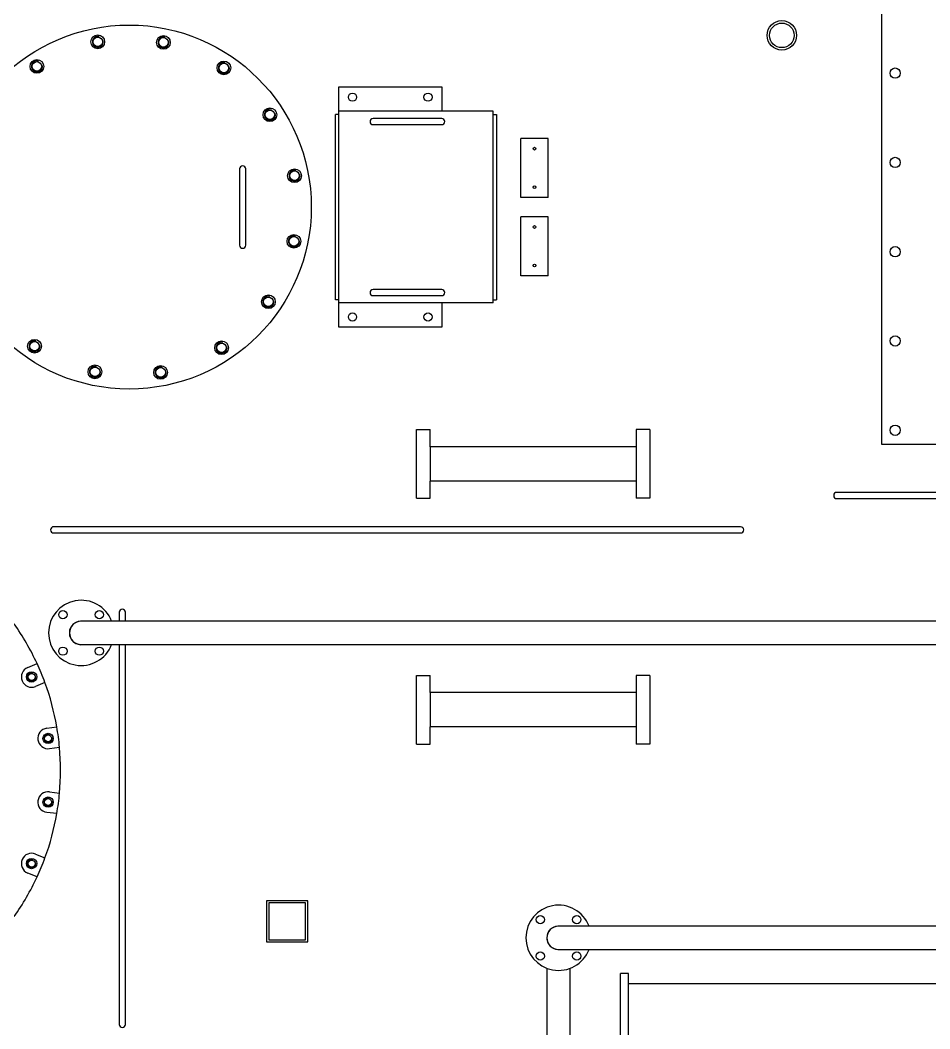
# Model space of a CAD drawing. Header units: millimetres. Extents: x 89978 to 501025, y -351975 to 835730.
# Drawn here: x 138564 to 139889, y -212483 to -211014 of the extents above; entities that cross this region are included whole.
import ezdxf

# ---------------------------------------------------------------- set-up
doc = ezdxf.new("R2010")
doc.units = ezdxf.units.MM
doc.header["$LTSCALE"] = 150
doc.layers.add('------00 Switch Gear_154kV', color=4, linetype='Continuous')

# ---------------------------------------------------------------- blocks, each defined once
blk = doc.blocks.new('X-1F-PLAN$0$top tr')
at = {"layer": '------00 Switch Gear_154kV', "linetype": 'Continuous'}
for p, q in [((322429, 116111.9), (322429, 114743.9)), ((322441, 116111.9), (322441, 114743.9)), ((322514, 114991.9), (322514, 114736.3)), ((322548, 114736.3), (322548, 114991.9)), ((323161.5, 114817.9), (323161.5, 114808.9)), ((323170.5, 114808.9), (323170.5, 114817.9)), ((323161.5, 114808.9), (323161.5, 114264.9)), ((323170.5, 114264.9), (323170.5, 114808.9)), ((321386, 114758.9), (322429, 114758.9)), ((322429, 114743.9), (322441, 114743.9)), ((322497, 114708.9), (321926, 114708.9)), ((322531, 114708.9), (322497, 114708.9)), ((322548, 114691.9), (322548, 114694.9)), ((322956, 114697.9), (322896, 114697.9)), ((322896, 114697.9), (322896, 114637.9)), ((322899.2, 114694.7), (322899.2, 114641.1)), ((322952.8, 114694.7), (322899.2, 114694.7)), ((322952.8, 114641.1), (322952.8, 114694.7)), ((322956, 114637.9), (322956, 114697.9)), ((321485, 114674.9), (322497, 114674.9)), ((322497, 114674.9), (322531, 114674.9)), ((322896, 114637.9), (322956, 114637.9)), ((322899.2, 114641.1), (322952.8, 114641.1)), ((323290.2, 114603.3), (323303.8, 114597.7)), ((323292.3, 114569.9), (323278.8, 114575.6)), ((323261.5, 114511.1), (323276, 114509.2)), ((323272.1, 114479.4), (323257.6, 114481.3)), ((322398, 114409.9), (322418, 114409.9)), ((322398, 114309.9), (322398, 114409.9)), ((322418, 114384.9), (322418, 114409.9)), ((322718, 114409.9), (322718, 114384.9)), ((322738, 114409.9), (322718, 114409.9)), ((322738, 114409.9), (322738, 114309.9)), ((323257.6, 114414.6), (323272.1, 114416.5)), ((322418, 114384.9), (322455.4, 114384.9)), ((322418, 114334.9), (322418, 114384.9)), ((322455.4, 114384.9), (322680.7, 114384.9)), ((322680.7, 114384.9), (322718, 114384.9)), ((322718, 114334.9), (322718, 114384.9)), ((323276, 114386.7), (323261.5, 114384.8)), ((322418, 114334.9), (322455.4, 114334.9)), ((322418, 114309.9), (322418, 114334.9)), ((322455.4, 114334.9), (322680.7, 114334.9)), ((322680.7, 114334.9), (322718, 114334.9)), ((322718, 114334.9), (322718, 114309.9)), ((323278.8, 114320.3), (323292.3, 114326)), ((322398, 114309.9), (322418, 114309.9)), ((322738, 114309.9), (322718, 114309.9)), ((323303.8, 114298.2), (323290.2, 114292.6)), ((323193.8, 114264.9), (321581.5, 114264.9)), ((323226, 114264.9), (323193.8, 114264.9)), ((321581.5, 114230.9), (323193.8, 114230.9)), ((323161.5, 114230.9), (323161.5, 114226.9)), ((323170.5, 114226.9), (323170.5, 114230.9)), ((323193.8, 114230.9), (323226, 114230.9)), ((323161.5, 114226.9), (323161.5, 114217.9)), ((323170.5, 114217.9), (323170.5, 114226.9)), ((322275, 114102.4), (322266, 114102.4)), ((323257, 114102.4), (322275, 114102.4)), ((323266, 114102.4), (323257, 114102.4)), ((322266, 114093.4), (322275, 114093.4)), ((322275, 114093.4), (323257, 114093.4)), ((323257, 114093.4), (323266, 114093.4)), ((322117, 114052.4), (321733, 114052.4)), ((321733, 114043.4), (322117, 114043.4)), ((322126, 114052.4), (322117, 114052.4)), ((322117, 114043.4), (322126, 114043.4)), ((322398, 114051.9), (322418, 114051.9)), ((322398, 113951.9), (322398, 114051.9)), ((322418, 114026.9), (322418, 114051.9)), ((322718, 114051.9), (322718, 114026.9)), ((322738, 114051.9), (322718, 114051.9)), ((322738, 114051.9), (322738, 113951.9)), ((322418, 114026.9), (322455.4, 114026.9)), ((322418, 113976.9), (322418, 114026.9)), ((322455.4, 114026.9), (322680.7, 114026.9)), ((322680.7, 114026.9), (322718, 114026.9)), ((322718, 113976.9), (322718, 114026.9)), ((322061, 113972.9), (320571, 113972.9)), ((322061, 113282.9), (322061, 113972.9)), ((322418, 113976.9), (322455.4, 113976.9)), ((322418, 113951.9), (322418, 113976.9)), ((322455.4, 113976.9), (322680.7, 113976.9)), ((322680.7, 113976.9), (322718, 113976.9)), ((322718, 113976.9), (322718, 113951.9)), ((322398, 113951.9), (322418, 113951.9)), ((322738, 113951.9), (322718, 113951.9)), ((322701, 113767.4), (322701, 113802.9)), ((322701, 113802.9), (322851, 113802.9)), ((322851, 113802.9), (322851, 113767.4)), ((322621.5, 113492.9), (322621.5, 113762.9)), ((322626, 113762.9), (322621.5, 113762.9)), ((322626, 113767.4), (322626, 113488.4)), ((322626, 113767.4), (322851, 113767.4)), ((322851, 113767.4), (322851, 113488.4)), ((322851, 113762.9), (322855.5, 113762.9)), ((322855.5, 113762.9), (322855.5, 113492.9)), ((322714.5, 113756.9), (322701, 113756.9)), ((322701, 113747.9), (322714.5, 113747.9)), ((322787.5, 113756.9), (322714.5, 113756.9)), ((322714.5, 113747.9), (322787.5, 113747.9)), ((322801, 113756.9), (322787.5, 113756.9)), ((322787.5, 113747.9), (322801, 113747.9)), ((322546, 113727.9), (322546, 113641.9)), ((322546, 113727.9), (322586, 113727.9)), ((322586, 113727.9), (322586, 113641.9)), ((322986.5, 113683.4), (322986.5, 113678.9)), ((322986.5, 113678.9), (322986.5, 113576.9)), ((322995.5, 113678.9), (322995.5, 113683.4)), ((322995.5, 113576.9), (322995.5, 113678.9)), ((322546, 113641.9), (322586, 113641.9)), ((322546, 113613.9), (322546, 113527.9)), ((322546, 113613.9), (322586, 113613.9)), ((322586, 113613.9), (322586, 113527.9)), ((322986.5, 113576.9), (322986.5, 113572.4)), ((322995.5, 113572.4), (322995.5, 113576.9)), ((322546, 113527.9), (322586, 113527.9)), ((322714.5, 113507.9), (322701, 113507.9)), ((322701, 113498.9), (322714.5, 113498.9)), ((322787.5, 113507.9), (322714.5, 113507.9)), ((322714.5, 113498.9), (322787.5, 113498.9)), ((322801, 113507.9), (322787.5, 113507.9)), ((322787.5, 113498.9), (322801, 113498.9)), ((322626, 113492.9), (322621.5, 113492.9)), ((322626, 113488.4), (322851, 113488.4)), ((322701, 113452.9), (322701, 113488.4)), ((322851, 113492.9), (322855.5, 113492.9)), ((322851, 113488.4), (322851, 113452.9)), ((322851, 113452.9), (322701, 113452.9))]:
    blk.add_line(p, q, dxfattribs=at)
for centre, radius in [((322504.5, 114718.5), 6), ((322557.6, 114718.5), 6), ((322504.5, 114665.4), 6), ((322557.6, 114665.4), 6), ((323298.1, 114583.8), 7.5), ((323298.1, 114583.8), 5.05), ((323274.1, 114494.3), 7.5), ((323274.1, 114494.3), 5.05), ((323274.1, 114401.6), 7.5), ((323274.1, 114401.6), 5.05), ((323298.1, 114312.1), 7.5), ((323298.1, 114312.1), 5.05), ((323199.5, 114274.5), 6), ((323252.6, 114274.5), 6), ((323199.5, 114221.4), 6), ((323252.6, 114221.4), 6), ((322041, 113952.9), 7.5), ((323156, 113627.9), 265), ((323110.3, 113868.6), 10), ((323110.3, 113868.6), 6.92), ((323205.9, 113867.8), 10), ((323205.9, 113867.8), 6.92), ((323021.6, 113832.8), 10), ((323021.6, 113832.8), 6.92), ((323293.9, 113830.5), 10), ((323293.9, 113830.5), 6.92), ((322041, 113822.9), 7.5), ((322721, 113787.9), 6), ((322831, 113787.9), 6), ((322953.5, 113765.8), 10), ((322953.5, 113765.8), 6.92), ((322566, 113712.9), 2), ((322041, 113692.9), 7.5), ((322916.2, 113677.8), 10), ((322916.2, 113677.8), 6.92), ((322566, 113656.9), 2), ((322566, 113598.9), 2), ((322915.4, 113582.2), 10), ((322915.4, 113582.2), 6.92), ((322041, 113562.9), 7.5), ((322566, 113542.9), 2), ((322951.2, 113493.5), 10), ((322951.2, 113493.5), 6.92), ((322721, 113467.9), 6), ((322831, 113467.9), 6), ((322041, 113432.9), 7.5), ((323018.2, 113425.4), 10), ((323018.2, 113425.4), 6.92), ((323290.4, 113423.1), 10), ((323290.4, 113423.1), 6.92), ((322206, 113377.9), 21.4), ((322206, 113377.9), 17.9), ((323106.2, 113388.1), 10), ((323106.2, 113388.1), 6.92), ((323201.8, 113387.3), 10), ((323201.8, 113387.3), 6.92)]:
    blk.add_circle(centre, radius, dxfattribs=at)
for centre, radius, start, end in [((323166, 114817.9), 4.5, 0, 180), ((322531, 114691.9), 47.5, 0, 159.029), ((322531, 114691.9), 17.2, 0, 99.7665), ((322531, 114691.9), 17, 0, 90), ((322531, 114691.9), 47.5, 200.971, 0), ((322531, 114691.9), 17.2, 260.2335, 0), ((322531, 114691.9), 17, 270, 0), ((323626, 114447.9), 370, 144.8234, 155.1766), ((323626, 114447.9), 370, 155.1766, 159.8234), ((323298.1, 114583.8), 15, 247.5, 67.5), ((323298.1, 114583.8), 6, 255, 195), ((323626, 114447.9), 370, 159.8234, 170.1766), ((323626, 114447.9), 370, 170.1766, 174.8234), ((323274.1, 114494.3), 6, 255, 195), ((323274.1, 114494.3), 15, 262.5, 82.5), ((323626, 114447.9), 370, 174.8234, 185.1766), ((323626, 114447.9), 370, 185.1766, 189.8234), ((323274.1, 114401.6), 6, 255, 195), ((323274.1, 114401.6), 15, 277.5, 97.5), ((323626, 114447.9), 370, 189.8234, 200.1766), ((323626, 114447.9), 370, 200.1766, 204.8234), ((323298.1, 114312.1), 15, 292.5, 112.5), ((323298.1, 114312.1), 6, 255, 195), ((323226, 114247.9), 47.5, 0, 159.029), ((323626, 114447.9), 370, 204.8234, 215.1766), ((323226, 114247.9), 17.2, 0, 99.7665), ((323226, 114247.9), 17, 0, 90), ((323226, 114247.9), 47.5, 200.971, 0), ((323226, 114247.9), 17.2, 260.2335, 0), ((323226, 114247.9), 17, 270, 0), ((323166, 114217.9), 4.5, 180, 0), ((322266, 114097.9), 4.5, 90, 270), ((323266, 114097.9), 4.5, 0, 90), ((323266, 114097.9), 4.5, 270, 0), ((322126, 114047.9), 4.5, 0, 90), ((322126, 114047.9), 4.5, 270, 0), ((323110.3, 113868.6), 8, 255, 195), ((323205.9, 113867.8), 8, 255, 195), ((323021.6, 113832.8), 8, 255, 195), ((323293.9, 113830.5), 8, 255, 195), ((322953.5, 113765.8), 8, 255, 195), ((322701, 113752.4), 4.5, 90, 270), ((322801, 113752.4), 4.5, 0, 90), ((322801, 113752.4), 4.5, 270, 0), ((322991, 113683.4), 4.5, 0, 180), ((322916.2, 113677.8), 8, 255, 195), ((322915.4, 113582.2), 8, 255, 195), ((322991, 113572.4), 4.5, 180, 0), ((322701, 113503.4), 4.5, 90, 270), ((322801, 113503.4), 4.5, 0, 90), ((322801, 113503.4), 4.5, 270, 0), ((322951.2, 113493.5), 8, 255, 195), ((323018.2, 113425.4), 8, 255, 195), ((323290.4, 113423.1), 8, 255, 195), ((323106.2, 113388.1), 8, 255, 195), ((323201.8, 113387.3), 8, 255, 195)]:
    blk.add_arc(centre, radius, start, end, dxfattribs=at)

msp = doc.modelspace()

# ---------------------------------------------------------------- block references
at = {"layer": '------00 Switch Gear_154kV', "color": 4, "rotation": 180}
msp.add_blockref('X-1F-PLAN$0$top tr', (461879.1, -97658.1), dxfattribs=at)
msp.add_blockref('X-1F-PLAN$0$top tr', (461879.1, -97658.1), dxfattribs=at)

doc.saveas('drawing.dxf')
